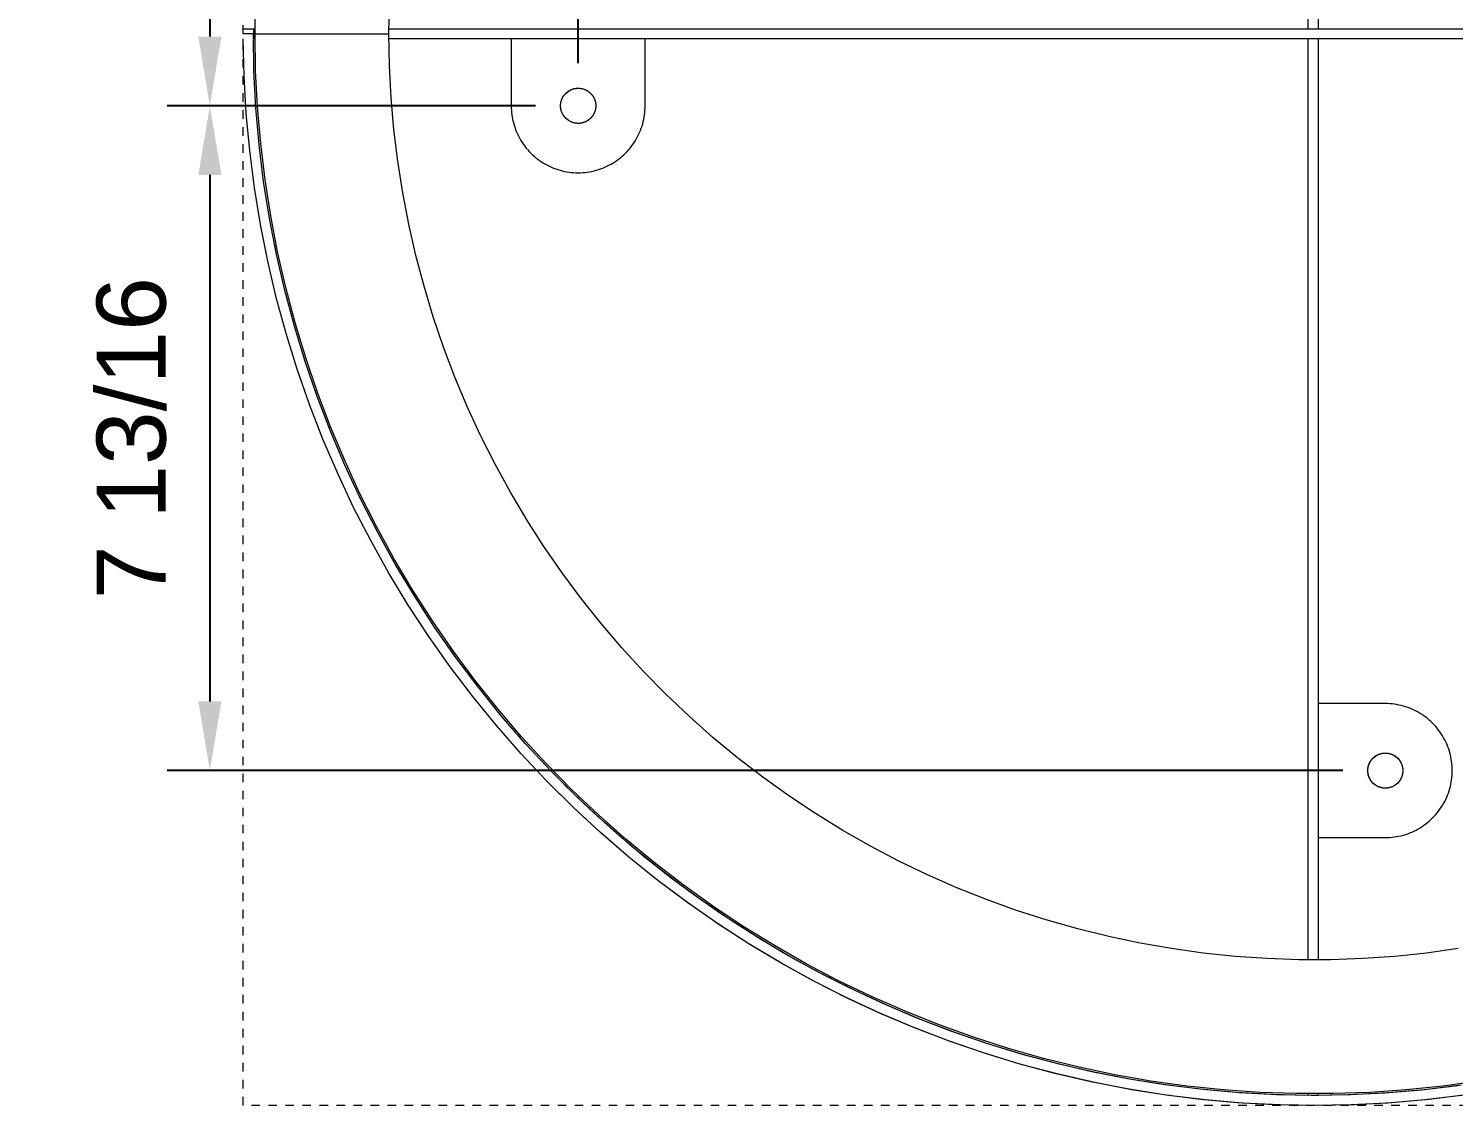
# Model space of a CAD drawing. Header units: inches. Extents: x 4 to 96.5, y 3.2 to 71.9.
# Drawn here: x 33.19 to 49.94, y 3.22 to 15.88 of the extents above; entities that cross this region are included whole.
import ezdxf

# ---------------------------------------------------------------- set-up
doc = ezdxf.new("R2010")
doc.units = ezdxf.units.IN
doc.linetypes.add('HIDDEN', pattern=[1.905, 1.27, -0.635])
for name, color, linetype, lineweight in [('ZANO_R', 7, 'Continuous', 0), ('ZANO_R_przerywana', 250, 'HIDDEN', 0), ('ZANO_W', 1, 'Continuous', 0)]:
    doc.layers.add(name, color=color, linetype=linetype, lineweight=lineweight)
doc.styles.add('Arial', font='arial.ttf')
doc.styles.get("Standard").update_dxf_attribs({"font": 'arial.ttf'})
doc.dimstyles.new('amerykanie', dxfattribs={"dimtxt": 50, "dimasz": 50, "dimexe": 0.5, "dimexo": 0.5, "dimgap": 1, "dimtad": 1, "dimdec": 0, "dimzin": 0, "dimlunit": 5, "dimtxsty": 'Standard', "dimcen": 0.09, "dimclrd": 1, "dimclre": 1, "dimclrt": 1, "dimazin": 0, "dimtfac": 1, "dimtdec": 0, "dimtmove": 0, "dimatfit": 3, "dimfxl": 1, "dimtzin": 0, "dimarcsym": 1})

# ---------------------------------------------------------------- blocks, each defined once
blk = doc.blocks.new('*D354')
at = {"layer": 'ZANO_W', "color": 1, "lineweight": -2}
for p, q in [((39.649, 15.469), (39.649, 29.245)), ((47.444, 24.977), (47.444, 29.245)), ((40.462, 28.745), (46.632, 28.745))]:
    blk.add_line(p, q, dxfattribs=at)
at = {"layer": 'ZANO_W', "color": 1}
for points in [[(40.462, 28.881), (40.462, 28.61), (39.649, 28.745)], [(46.632, 28.61), (46.632, 28.881), (47.444, 28.745)]]:
    blk.add_solid(points, dxfattribs=at)
at = {"layer": 'ZANO_W', "color": 1, "insert": (43.547, 29.666), "char_height": 0.8125, "attachment_point": 5, "style": 'Arial'}
blk.add_mtext('7 13/16', dxfattribs=at)
blk = doc.blocks.new('*D356')
at = {"layer": 'ZANO_W', "color": 1, "lineweight": -2}
for p, q in [((46.944, 24.477), (34.819, 24.477)), ((35.319, 23.664), (35.319, 15.782)), ((39.149, 14.969), (34.819, 14.969))]:
    blk.add_line(p, q, dxfattribs=at)
at = {"layer": 'ZANO_W', "color": 1}
for points in [[(35.455, 23.664), (35.184, 23.664), (35.319, 24.477)], [(35.184, 15.782), (35.455, 15.782), (35.319, 14.969)]]:
    blk.add_solid(points, dxfattribs=at)
at = {"layer": 'ZANO_W', "color": 1, "insert": (34.399, 19.723), "char_height": 0.8125, "attachment_point": 5, "rotation": 90, "style": 'Arial'}
blk.add_mtext('9 1/2', dxfattribs=at)
blk = doc.blocks.new('*D357')
at = {"layer": 'ZANO_W', "color": 1, "lineweight": -2}
for p, q in [((39.149, 14.969), (34.819, 14.969)), ((35.319, 14.157), (35.319, 7.967)), ((48.637, 7.154), (34.819, 7.154))]:
    blk.add_line(p, q, dxfattribs=at)
at = {"layer": 'ZANO_W', "color": 1}
for points in [[(35.455, 14.157), (35.184, 14.157), (35.319, 14.969)], [(35.184, 7.967), (35.455, 7.967), (35.319, 7.154)]]:
    blk.add_solid(points, dxfattribs=at)
at = {"layer": 'ZANO_W', "color": 1, "insert": (34.399, 11.062), "char_height": 0.8125, "attachment_point": 5, "rotation": 90, "style": 'Arial'}
blk.add_mtext('7 13/16', dxfattribs=at)

msp = doc.modelspace()

# ---------------------------------------------------------------- linework, layer by layer
at = {"layer": 'ZANO_R'}
for p, q in [((48.23159, 15.87467), (48.23159, 26.70063)), ((48.34969, 26.70084), (48.34969, 15.87467)), ((35.85002, 15.8155), (35.85745, 16.24557)), ((37.42477, 15.8155), (37.43125, 16.19122)), ((35.83034, 15.8155), (35.71223, 15.8155)), ((35.71237, 15.87467), (35.83048, 15.87467)), ((35.71237, 15.8155), (35.71237, 15.87467)), ((35.72207, 15.31763), (35.71237, 15.75656)), ((35.83793, 15.38032), (35.83034, 15.8155)), ((35.83048, 15.87467), (35.83048, 15.75656)), ((35.83048, 15.87467), (35.85016, 15.87467)), ((35.85016, 15.75656), (35.83048, 15.75656)), ((35.85002, 15.8155), (37.42477, 15.8155)), ((35.85745, 15.38542), (35.85002, 15.8155)), ((37.43125, 15.43977), (37.42477, 15.8155)), ((37.42493, 15.87467), (48.23159, 15.87467)), ((48.23159, 15.75656), (37.42493, 15.75656)), ((38.86172, 15.75656), (38.86172, 14.96919)), ((40.43646, 14.96919), (40.43646, 15.75656)), ((48.23159, 15.87467), (48.34969, 15.87467)), ((48.34969, 15.75656), (48.23159, 15.75656)), ((48.23159, 4.93036), (48.23159, 15.75656)), ((48.34969, 15.87467), (59.19544, 15.87467)), ((48.34969, 15.75656), (48.34969, 4.93015)), ((59.19545, 15.75656), (48.34969, 15.75656)), ((37.4507, 15.0645), (37.43125, 15.43977)), ((35.74706, 14.87931), (35.72207, 15.31763)), ((35.86069, 14.94567), (35.83793, 15.38032)), ((35.87971, 14.95586), (35.85745, 15.38542)), ((39.46951, 15.0715), (39.47314, 15.07764)), ((39.47314, 15.07764), (39.47699, 15.08365)), ((39.47699, 15.08365), (39.48105, 15.08952)), ((39.48105, 15.08952), (39.4853, 15.09525)), ((39.4853, 15.09525), (39.48975, 15.10083)), ((39.48975, 15.10083), (39.49439, 15.10625)), ((39.49439, 15.10625), (39.49921, 15.11151)), ((39.49921, 15.11151), (39.50421, 15.11659)), ((39.50421, 15.11659), (39.50938, 15.12151)), ((39.50938, 15.12151), (39.51472, 15.12624)), ((39.51472, 15.12624), (39.52023, 15.13078)), ((39.52023, 15.13078), (39.52588, 15.13513)), ((39.52588, 15.13513), (39.53168, 15.13929)), ((39.53168, 15.13929), (39.53762, 15.14324)), ((39.53762, 15.14324), (39.5437, 15.14698)), ((39.5437, 15.14698), (39.5499, 15.15051)), ((39.5499, 15.15051), (39.55621, 15.15383)), ((39.55621, 15.15383), (39.56264, 15.15693)), ((39.56264, 15.15693), (39.56917, 15.1598)), ((39.56917, 15.1598), (39.5758, 15.16244)), ((39.5758, 15.16244), (39.58251, 15.16486)), ((39.58251, 15.16486), (39.58931, 15.16704)), ((39.58931, 15.16704), (39.59617, 15.16899)), ((39.59617, 15.16899), (39.6031, 15.17069)), ((39.6031, 15.17069), (39.61008, 15.17216)), ((39.61008, 15.17216), (39.61711, 15.17339)), ((39.61711, 15.17339), (39.62418, 15.17437)), ((39.62418, 15.17437), (39.63128, 15.17511)), ((39.63128, 15.17511), (39.63839, 15.1756)), ((39.63839, 15.1756), (39.64552, 15.17584)), ((39.64552, 15.17584), (39.65266, 15.17584)), ((39.65266, 15.17584), (39.65979, 15.1756)), ((39.65979, 15.1756), (39.66691, 15.17511)), ((39.66691, 15.17511), (39.674, 15.17437)), ((39.674, 15.17437), (39.68107, 15.17339)), ((39.68107, 15.17339), (39.6881, 15.17216)), ((39.6881, 15.17216), (39.69508, 15.17069)), ((39.69508, 15.17069), (39.70201, 15.16899)), ((39.70201, 15.16899), (39.70888, 15.16704)), ((39.70888, 15.16704), (39.71567, 15.16486)), ((39.71567, 15.16486), (39.72238, 15.16244)), ((39.72238, 15.16244), (39.72901, 15.1598)), ((39.72901, 15.1598), (39.73554, 15.15693)), ((39.73554, 15.15693), (39.74197, 15.15383)), ((39.74197, 15.15383), (39.74829, 15.15051)), ((39.74829, 15.15051), (39.75449, 15.14698)), ((39.75449, 15.14698), (39.76056, 15.14324)), ((39.76056, 15.14324), (39.7665, 15.13929)), ((39.7665, 15.13929), (39.7723, 15.13513)), ((39.7723, 15.13513), (39.77796, 15.13078)), ((39.77796, 15.13078), (39.78346, 15.12624)), ((39.78346, 15.12624), (39.7888, 15.12151)), ((39.7888, 15.12151), (39.79397, 15.11659)), ((39.79397, 15.11659), (39.79897, 15.11151)), ((39.79897, 15.11151), (39.8038, 15.10625)), ((39.8038, 15.10625), (39.80844, 15.10083)), ((39.80844, 15.10083), (39.81288, 15.09525)), ((39.81288, 15.09525), (39.81714, 15.08952)), ((39.81714, 15.08952), (39.82119, 15.08365)), ((39.82119, 15.08365), (39.82504, 15.07764)), ((39.82504, 15.07764), (39.82868, 15.0715)), ((35.89859, 14.51208), (35.86069, 14.94567)), ((35.91679, 14.52732), (35.87971, 14.95586)), ((37.48309, 14.69012), (37.4507, 15.0645)), ((38.86172, 14.96919), (38.86218, 14.94231)), ((38.86218, 14.94231), (38.86356, 14.91546)), ((38.86356, 14.91546), (38.86585, 14.88867)), ((39.44241, 14.96919), (39.44253, 14.97632)), ((39.44253, 14.96206), (39.44241, 14.96919)), ((39.44253, 14.97632), (39.4429, 14.98345)), ((39.4429, 14.95493), (39.44253, 14.96206)), ((39.4429, 14.98345), (39.44351, 14.99056)), ((39.44351, 14.94782), (39.4429, 14.95493)), ((39.44351, 14.99056), (39.44437, 14.99764)), ((39.44437, 14.94074), (39.44351, 14.94782)), ((39.44437, 14.99764), (39.44548, 15.00469)), ((39.44548, 14.93369), (39.44437, 14.94074)), ((39.44548, 15.00469), (39.44682, 15.0117)), ((39.44682, 14.92668), (39.44548, 14.93369)), ((39.44682, 15.0117), (39.44841, 15.01865)), ((39.44841, 14.91973), (39.44682, 14.92668)), ((39.44841, 15.01865), (39.45024, 15.02555)), ((39.45024, 14.91283), (39.44841, 14.91973)), ((39.45024, 15.02555), (39.4523, 15.03238)), ((39.4523, 14.906), (39.45024, 14.91283)), ((39.4523, 15.03238), (39.4546, 15.03913)), ((39.4546, 15.03913), (39.45713, 15.04581)), ((39.45713, 15.04581), (39.45989, 15.05239)), ((39.45989, 15.05239), (39.46287, 15.05887)), ((39.46287, 15.05887), (39.46608, 15.06524)), ((39.46608, 15.06524), (39.46951, 15.0715)), ((39.82868, 15.0715), (39.8321, 15.06524)), ((39.8321, 15.06524), (39.83531, 15.05887)), ((39.83531, 15.05887), (39.83829, 15.05239)), ((39.83829, 15.05239), (39.84105, 15.04581)), ((39.84105, 15.04581), (39.84358, 15.03913)), ((39.84358, 15.03913), (39.84588, 15.03238)), ((39.84588, 15.03238), (39.84794, 15.02555)), ((39.84794, 14.91283), (39.84588, 14.906)), ((39.84794, 15.02555), (39.84977, 15.01865)), ((39.84977, 14.91973), (39.84794, 14.91283)), ((39.84977, 15.01865), (39.85136, 15.0117)), ((39.85136, 14.92668), (39.84977, 14.91973)), ((39.85136, 15.0117), (39.85271, 15.00469)), ((39.85271, 14.93369), (39.85136, 14.92668)), ((39.85271, 15.00469), (39.85381, 14.99764)), ((39.85381, 14.94074), (39.85271, 14.93369)), ((39.85381, 14.99764), (39.85467, 14.99056)), ((39.85467, 14.94782), (39.85381, 14.94074)), ((39.85467, 14.99056), (39.85528, 14.98345)), ((39.85528, 14.95493), (39.85467, 14.94782)), ((39.85528, 14.98345), (39.85565, 14.97632)), ((39.85565, 14.96206), (39.85528, 14.95493)), ((39.85565, 14.97632), (39.85578, 14.96919)), ((39.85578, 14.96919), (39.85565, 14.96206)), ((40.43234, 14.88867), (40.43463, 14.91546)), ((40.43463, 14.91546), (40.436, 14.94231)), ((40.436, 14.94231), (40.43646, 14.96919)), ((35.78731, 14.44212), (35.74706, 14.87931)), ((38.86585, 14.88867), (38.86905, 14.86198)), ((38.86905, 14.86198), (38.87317, 14.83541)), ((38.87317, 14.83541), (38.87819, 14.80899)), ((38.87819, 14.80899), (38.88411, 14.78277)), ((38.88411, 14.78277), (38.89092, 14.75676)), ((38.89092, 14.75676), (38.89861, 14.731)), ((39.4546, 14.89924), (39.4523, 14.906)), ((39.45713, 14.89257), (39.4546, 14.89924)), ((39.45989, 14.88599), (39.45713, 14.89257)), ((39.46287, 14.87951), (39.45989, 14.88599)), ((39.46608, 14.87314), (39.46287, 14.87951)), ((39.46951, 14.86688), (39.46608, 14.87314)), ((39.47314, 14.86074), (39.46951, 14.86688)), ((39.47699, 14.85473), (39.47314, 14.86074)), ((39.48105, 14.84886), (39.47699, 14.85473)), ((39.4853, 14.84313), (39.48105, 14.84886)), ((39.48975, 14.83755), (39.4853, 14.84313)), ((39.49439, 14.83213), (39.48975, 14.83755)), ((39.49921, 14.82687), (39.49439, 14.83213)), ((39.50421, 14.82179), (39.49921, 14.82687)), ((39.50938, 14.81687), (39.50421, 14.82179)), ((39.51472, 14.81214), (39.50938, 14.81687)), ((39.52023, 14.8076), (39.51472, 14.81214)), ((39.52588, 14.80324), (39.52023, 14.8076)), ((39.53168, 14.79909), (39.52588, 14.80324)), ((39.53762, 14.79514), (39.53168, 14.79909)), ((39.5437, 14.7914), (39.53762, 14.79514)), ((39.5499, 14.78786), (39.5437, 14.7914)), ((39.55621, 14.78455), (39.5499, 14.78786)), ((39.56264, 14.78145), (39.55621, 14.78455)), ((39.56917, 14.77858), (39.56264, 14.78145)), ((39.5758, 14.77594), (39.56917, 14.77858)), ((39.58251, 14.77352), (39.5758, 14.77594)), ((39.58931, 14.77134), (39.58251, 14.77352)), ((39.59617, 14.76939), (39.58931, 14.77134)), ((39.6031, 14.76769), (39.59617, 14.76939)), ((39.61008, 14.76622), (39.6031, 14.76769)), ((39.61711, 14.76499), (39.61008, 14.76622)), ((39.62418, 14.76401), (39.61711, 14.76499)), ((39.63128, 14.76327), (39.62418, 14.76401)), ((39.63839, 14.76278), (39.63128, 14.76327)), ((39.64552, 14.76254), (39.63839, 14.76278)), ((39.65266, 14.76254), (39.64552, 14.76254)), ((39.65979, 14.76278), (39.65266, 14.76254)), ((39.66691, 14.76327), (39.65979, 14.76278)), ((39.674, 14.76401), (39.66691, 14.76327)), ((39.68107, 14.76499), (39.674, 14.76401)), ((39.6881, 14.76622), (39.68107, 14.76499)), ((39.69508, 14.76769), (39.6881, 14.76622)), ((39.70201, 14.76939), (39.69508, 14.76769)), ((39.70888, 14.77134), (39.70201, 14.76939)), ((39.71567, 14.77352), (39.70888, 14.77134)), ((39.72238, 14.77594), (39.71567, 14.77352)), ((39.72901, 14.77858), (39.72238, 14.77594)), ((39.73554, 14.78145), (39.72901, 14.77858)), ((39.74197, 14.78455), (39.73554, 14.78145)), ((39.74829, 14.78786), (39.74197, 14.78455)), ((39.75449, 14.7914), (39.74829, 14.78786)), ((39.76056, 14.79514), (39.75449, 14.7914)), ((39.7665, 14.79909), (39.76056, 14.79514)), ((39.7723, 14.80324), (39.7665, 14.79909)), ((39.77796, 14.8076), (39.7723, 14.80324)), ((39.78346, 14.81214), (39.77796, 14.8076)), ((39.7888, 14.81687), (39.78346, 14.81214)), ((39.79397, 14.82179), (39.7888, 14.81687)), ((39.79897, 14.82687), (39.79397, 14.82179)), ((39.8038, 14.83213), (39.79897, 14.82687)), ((39.80844, 14.83755), (39.8038, 14.83213)), ((39.81288, 14.84313), (39.80844, 14.83755)), ((39.81714, 14.84886), (39.81288, 14.84313)), ((39.82119, 14.85473), (39.81714, 14.84886)), ((39.82504, 14.86074), (39.82119, 14.85473)), ((39.82868, 14.86688), (39.82504, 14.86074)), ((39.8321, 14.87314), (39.82868, 14.86688)), ((39.83531, 14.87951), (39.8321, 14.87314)), ((39.83829, 14.88599), (39.83531, 14.87951)), ((39.84105, 14.89257), (39.83829, 14.88599)), ((39.84358, 14.89924), (39.84105, 14.89257)), ((39.84588, 14.906), (39.84358, 14.89924)), ((40.39957, 14.731), (40.40727, 14.75676)), ((40.40727, 14.75676), (40.41408, 14.78277)), ((40.41408, 14.78277), (40.42, 14.80899)), ((40.42, 14.80899), (40.42502, 14.83541)), ((40.42502, 14.83541), (40.42913, 14.86198)), ((40.42913, 14.86198), (40.43234, 14.88867)), ((37.52839, 14.31708), (37.48309, 14.69012)), ((38.89861, 14.731), (38.90718, 14.70551)), ((38.90718, 14.70551), (38.91662, 14.68034)), ((38.91662, 14.68034), (38.92691, 14.6555)), ((38.92691, 14.6555), (38.93804, 14.63103)), ((38.93804, 14.63103), (38.95, 14.60695)), ((38.95, 14.60695), (38.96277, 14.58329)), ((38.96277, 14.58329), (38.97635, 14.56008)), ((40.32184, 14.56008), (40.33541, 14.58329)), ((40.33541, 14.58329), (40.34819, 14.60695)), ((40.34819, 14.60695), (40.36015, 14.63103)), ((40.36015, 14.63103), (40.37128, 14.6555)), ((40.37128, 14.6555), (40.38157, 14.68034)), ((40.38157, 14.68034), (40.391, 14.70551)), ((40.391, 14.70551), (40.39957, 14.731)), ((35.84277, 14.0066), (35.78731, 14.44212)), ((35.95159, 14.08008), (35.89859, 14.51208)), ((35.96864, 14.10031), (35.91679, 14.52732)), ((38.97635, 14.56008), (38.99071, 14.53735)), ((38.99071, 14.53735), (39.00583, 14.51513)), ((39.00583, 14.51513), (39.02171, 14.49343)), ((39.02171, 14.49343), (39.03832, 14.47229)), ((39.03832, 14.47229), (39.05564, 14.45173)), ((39.05564, 14.45173), (39.07365, 14.43177)), ((39.07365, 14.43177), (39.09234, 14.41243)), ((39.09234, 14.41243), (39.11167, 14.39375)), ((40.18652, 14.39375), (40.20585, 14.41243)), ((40.20585, 14.41243), (40.22453, 14.43177)), ((40.22453, 14.43177), (40.24254, 14.45173)), ((40.24254, 14.45173), (40.25987, 14.47229)), ((40.25987, 14.47229), (40.27647, 14.49343)), ((40.27647, 14.49343), (40.29235, 14.51513)), ((40.29235, 14.51513), (40.30748, 14.53735)), ((40.30748, 14.53735), (40.32184, 14.56008)), ((37.58653, 13.94583), (37.52839, 14.31708)), ((39.11167, 14.39375), (39.13163, 14.37574)), ((39.13163, 14.37574), (39.15219, 14.35842)), ((39.15219, 14.35842), (39.17333, 14.34181)), ((39.17333, 14.34181), (39.19503, 14.32593)), ((39.19503, 14.32593), (39.21726, 14.3108)), ((39.21726, 14.3108), (39.23999, 14.29644)), ((39.23999, 14.29644), (39.26319, 14.28287)), ((39.26319, 14.28287), (39.28685, 14.27009)), ((39.28685, 14.27009), (39.31093, 14.25813)), ((39.31093, 14.25813), (39.3354, 14.247)), ((39.3354, 14.247), (39.36024, 14.23671)), ((39.93794, 14.23671), (39.96278, 14.247)), ((39.96278, 14.247), (39.98726, 14.25813)), ((39.98726, 14.25813), (40.01133, 14.27009)), ((40.01133, 14.27009), (40.03499, 14.28287)), ((40.03499, 14.28287), (40.0582, 14.29644)), ((40.0582, 14.29644), (40.08093, 14.3108)), ((40.08093, 14.3108), (40.10315, 14.32593)), ((40.10315, 14.32593), (40.12485, 14.34181)), ((40.12485, 14.34181), (40.14599, 14.35842)), ((40.14599, 14.35842), (40.16656, 14.37574)), ((40.16656, 14.37574), (40.18652, 14.39375)), ((36.01962, 13.65018), (35.95159, 14.08008)), ((36.03519, 13.67535), (35.96864, 14.10031)), ((39.36024, 14.23671), (39.38542, 14.22728)), ((39.38542, 14.22728), (39.4109, 14.21871)), ((39.4109, 14.21871), (39.43666, 14.21102)), ((39.43666, 14.21102), (39.46267, 14.2042)), ((39.46267, 14.2042), (39.4889, 14.19829)), ((39.4889, 14.19829), (39.51531, 14.19327)), ((39.51531, 14.19327), (39.54188, 14.18915)), ((39.54188, 14.18915), (39.56857, 14.18595)), ((39.56857, 14.18595), (39.59536, 14.18365)), ((39.59536, 14.18365), (39.62221, 14.18228)), ((39.62221, 14.18228), (39.64909, 14.18182)), ((39.64909, 14.18182), (39.67597, 14.18228)), ((39.67597, 14.18228), (39.70282, 14.18365)), ((39.70282, 14.18365), (39.72961, 14.18595)), ((39.72961, 14.18595), (39.75631, 14.18915)), ((39.75631, 14.18915), (39.78287, 14.19327)), ((39.78287, 14.19327), (39.80929, 14.19829)), ((39.80929, 14.19829), (39.83551, 14.2042)), ((39.83551, 14.2042), (39.86152, 14.21102)), ((39.86152, 14.21102), (39.88728, 14.21871)), ((39.88728, 14.21871), (39.91277, 14.22728)), ((39.91277, 14.22728), (39.93794, 14.23671)), ((35.91337, 13.57328), (35.84277, 14.0066)), ((37.65746, 13.5768), (37.58653, 13.94583)), ((35.99903, 13.14268), (35.91337, 13.57328)), ((36.1026, 13.22292), (36.01962, 13.65018)), ((36.11638, 13.25294), (36.03519, 13.67535)), ((37.74108, 13.21045), (37.65746, 13.5768)), ((36.21209, 12.83358), (36.11638, 13.25294)), ((36.09964, 12.71533), (35.99903, 13.14268)), ((36.20043, 12.79881), (36.1026, 13.22292)), ((37.83729, 12.84719), (37.74108, 13.21045)), ((36.31298, 12.37838), (36.20043, 12.79881)), ((36.32222, 12.41778), (36.21209, 12.83358)), ((37.94598, 12.48748), (37.83729, 12.84719)), ((36.21508, 12.29175), (36.09964, 12.71533)), ((36.44664, 12.00603), (36.32222, 12.41778)), ((38.06703, 12.13173), (37.94598, 12.48748)), ((36.34521, 11.87244), (36.21508, 12.29175)), ((36.44013, 11.96212), (36.31298, 12.37838)), ((38.20028, 11.78037), (38.06703, 12.13173)), ((36.58172, 11.55055), (36.44013, 11.96212)), ((36.5852, 11.59881), (36.44664, 12.00603)), ((36.48987, 11.45792), (36.34521, 11.87244)), ((38.34558, 11.43382), (38.20028, 11.78037)), ((36.73773, 11.19663), (36.5852, 11.59881)), ((36.64888, 11.04869), (36.48987, 11.45792)), ((36.73758, 11.14417), (36.58172, 11.55055)), ((38.50276, 11.09249), (38.34558, 11.43382)), ((36.90751, 10.74347), (36.73758, 11.14417)), ((36.90405, 10.79994), (36.73773, 11.19663)), ((38.67162, 10.75679), (38.50276, 11.09249)), ((36.82206, 10.64526), (36.64888, 11.04869)), ((37.08397, 10.40923), (36.90405, 10.79994)), ((37.0913, 10.34893), (36.90751, 10.74347)), ((38.85197, 10.42712), (38.67162, 10.75679)), ((37.00919, 10.2481), (36.82206, 10.64526)), ((37.27726, 10.02497), (37.08397, 10.40923)), ((39.0436, 10.10387), (38.85197, 10.42712)), ((37.21004, 9.8577), (37.00919, 10.2481)), ((37.28875, 9.96105), (37.0913, 10.34893)), ((39.24626, 9.78742), (39.0436, 10.10387)), ((37.4837, 9.64761), (37.27726, 10.02497)), ((37.4996, 9.58029), (37.28875, 9.96105)), ((37.42438, 9.47454), (37.21004, 9.8577)), ((39.45973, 9.47817), (39.24626, 9.78742)), ((37.70304, 9.27759), (37.4837, 9.64761)), ((37.7236, 9.20711), (37.4996, 9.58029)), ((37.65194, 9.09908), (37.42438, 9.47454)), ((39.68374, 9.17646), (39.45973, 9.47817)), ((37.93503, 8.91537), (37.70304, 9.27759)), ((37.89244, 8.73178), (37.65194, 9.09908)), ((37.96047, 8.84197), (37.7236, 9.20711)), ((39.91804, 8.88266), (39.68374, 9.17646)), ((38.17937, 8.56137), (37.93503, 8.91537)), ((40.16233, 8.59713), (39.91804, 8.88266)), ((38.1456, 8.37308), (37.89244, 8.73178)), ((38.20994, 8.48531), (37.96047, 8.84197)), ((38.43579, 8.21602), (38.17937, 8.56137)), ((40.41634, 8.3202), (40.16233, 8.59713)), ((38.47169, 8.13757), (38.20994, 8.48531)), ((38.41109, 8.02342), (38.1456, 8.37308)), ((38.70398, 7.87972), (38.43579, 8.21602)), ((40.67975, 8.0522), (40.41634, 8.3202)), ((38.7454, 7.79917), (38.47169, 8.13757)), ((40.95225, 7.79345), (40.67975, 8.0522)), ((38.68862, 7.68322), (38.41109, 8.02342)), ((38.98362, 7.55288), (38.70398, 7.87972)), ((49.13706, 7.94178), (48.34969, 7.94178)), ((49.16395, 7.94132), (49.13706, 7.94178)), ((49.1908, 7.93994), (49.16395, 7.94132)), ((49.21758, 7.93765), (49.1908, 7.93994)), ((49.24428, 7.93444), (49.21758, 7.93765)), ((49.27085, 7.93033), (49.24428, 7.93444)), ((49.29726, 7.92531), (49.27085, 7.93033)), ((49.32349, 7.91939), (49.29726, 7.92531)), ((49.3495, 7.91258), (49.32349, 7.91939)), ((49.37526, 7.90488), (49.3495, 7.91258)), ((49.40074, 7.89631), (49.37526, 7.90488)), ((49.42592, 7.88688), (49.40074, 7.89631)), ((49.45075, 7.87659), (49.42592, 7.88688)), ((49.47523, 7.86546), (49.45075, 7.87659)), ((39.03075, 7.47052), (38.7454, 7.79917)), ((41.23353, 7.54426), (40.95225, 7.79345)), ((49.49931, 7.8535), (49.47523, 7.86546)), ((49.52296, 7.84072), (49.49931, 7.8535)), ((49.54617, 7.82715), (49.52296, 7.84072)), ((49.5689, 7.81279), (49.54617, 7.82715)), ((49.59113, 7.79766), (49.5689, 7.81279)), ((49.61282, 7.78179), (49.59113, 7.79766)), ((49.63397, 7.76518), (49.61282, 7.78179)), ((49.65453, 7.74786), (49.63397, 7.76518)), ((49.67449, 7.72984), (49.65453, 7.74786)), ((49.69382, 7.71116), (49.67449, 7.72984)), ((49.7125, 7.69183), (49.69382, 7.71116)), ((38.97782, 7.3529), (38.68862, 7.68322)), ((39.27437, 7.23589), (38.98362, 7.55288)), ((41.52324, 7.30493), (41.23353, 7.54426)), ((49.73052, 7.67187), (49.7125, 7.69183)), ((49.74784, 7.6513), (49.73052, 7.67187)), ((49.76445, 7.63016), (49.74784, 7.6513)), ((49.78032, 7.60847), (49.76445, 7.63016)), ((49.79545, 7.58624), (49.78032, 7.60847)), ((49.80981, 7.56351), (49.79545, 7.58624)), ((49.82339, 7.5403), (49.80981, 7.56351)), ((49.83616, 7.51665), (49.82339, 7.5403)), ((39.32739, 7.15201), (39.03075, 7.47052)), ((49.84812, 7.49257), (49.83616, 7.51665)), ((49.85925, 7.46809), (49.84812, 7.49257)), ((49.86954, 7.44325), (49.85925, 7.46809)), ((49.87897, 7.41808), (49.86954, 7.44325)), ((49.88754, 7.39259), (49.87897, 7.41808)), ((49.89524, 7.36683), (49.88754, 7.39259)), ((39.27837, 7.03286), (38.97782, 7.3529)), ((39.57589, 6.92912), (39.27437, 7.23589)), ((41.82103, 7.07574), (41.52324, 7.30493)), ((48.93556, 7.2004), (48.93727, 7.20732)), ((48.93727, 7.20732), (48.93921, 7.21419)), ((48.93921, 7.21419), (48.9414, 7.22098)), ((48.9414, 7.22098), (48.94381, 7.2277)), ((48.94381, 7.2277), (48.94646, 7.23432)), ((48.94646, 7.23432), (48.94933, 7.24085)), ((48.94933, 7.24085), (48.95242, 7.24728)), ((48.95242, 7.24728), (48.95574, 7.2536)), ((48.95574, 7.2536), (48.95927, 7.2598)), ((48.95927, 7.2598), (48.96302, 7.26587)), ((48.96302, 7.26587), (48.96697, 7.27181)), ((48.96697, 7.27181), (48.97112, 7.27762)), ((48.97112, 7.27762), (48.97547, 7.28327)), ((48.97547, 7.28327), (48.98002, 7.28877)), ((48.98002, 7.28877), (48.98475, 7.29411)), ((48.98475, 7.29411), (48.98966, 7.29929)), ((48.98966, 7.29929), (48.99475, 7.30429)), ((48.99475, 7.30429), (49.00001, 7.30911)), ((49.00001, 7.30911), (49.00543, 7.31375)), ((49.00543, 7.31375), (49.01101, 7.3182)), ((49.01101, 7.3182), (49.01674, 7.32245)), ((49.01674, 7.32245), (49.02261, 7.3265)), ((49.02261, 7.3265), (49.02862, 7.33035)), ((49.02862, 7.33035), (49.03475, 7.33399)), ((49.03475, 7.33399), (49.04101, 7.33741)), ((49.04101, 7.33741), (49.04739, 7.34062)), ((49.04739, 7.34062), (49.05387, 7.3436)), ((49.05387, 7.3436), (49.06045, 7.34636)), ((49.06045, 7.34636), (49.06712, 7.34889)), ((49.06712, 7.34889), (49.07387, 7.35119)), ((49.07387, 7.35119), (49.0807, 7.35326)), ((49.0807, 7.35326), (49.0876, 7.35508)), ((49.0876, 7.35508), (49.09456, 7.35667)), ((49.09456, 7.35667), (49.10156, 7.35802)), ((49.10156, 7.35802), (49.10861, 7.35912)), ((49.10861, 7.35912), (49.1157, 7.35998)), ((49.1157, 7.35998), (49.12281, 7.3606)), ((49.12281, 7.3606), (49.12993, 7.36097)), ((49.12993, 7.36097), (49.13706, 7.36109)), ((49.13706, 7.36109), (49.1442, 7.36097)), ((49.1442, 7.36097), (49.15132, 7.3606)), ((49.15132, 7.3606), (49.15843, 7.35998)), ((49.15843, 7.35998), (49.16552, 7.35912)), ((49.16552, 7.35912), (49.17256, 7.35802)), ((49.17256, 7.35802), (49.17957, 7.35667)), ((49.17957, 7.35667), (49.18653, 7.35508)), ((49.18653, 7.35508), (49.19343, 7.35326)), ((49.19343, 7.35326), (49.20026, 7.35119)), ((49.20026, 7.35119), (49.20701, 7.34889)), ((49.20701, 7.34889), (49.21368, 7.34636)), ((49.21368, 7.34636), (49.22026, 7.3436)), ((49.22026, 7.3436), (49.22674, 7.34062)), ((49.22674, 7.34062), (49.23312, 7.33741)), ((49.23312, 7.33741), (49.23938, 7.33399)), ((49.23938, 7.33399), (49.24551, 7.33035)), ((49.24551, 7.33035), (49.25152, 7.3265)), ((49.25152, 7.3265), (49.25739, 7.32245)), ((49.25739, 7.32245), (49.26312, 7.3182)), ((49.26312, 7.3182), (49.2687, 7.31375)), ((49.2687, 7.31375), (49.27412, 7.30911)), ((49.27412, 7.30911), (49.27938, 7.30429)), ((49.27938, 7.30429), (49.28447, 7.29929)), ((49.28447, 7.29929), (49.28938, 7.29411)), ((49.28938, 7.29411), (49.29411, 7.28877)), ((49.29411, 7.28877), (49.29866, 7.28327)), ((49.29866, 7.28327), (49.30301, 7.27762)), ((49.30301, 7.27762), (49.30716, 7.27181)), ((49.30716, 7.27181), (49.31111, 7.26587)), ((49.31111, 7.26587), (49.31486, 7.2598)), ((49.31486, 7.2598), (49.31839, 7.2536)), ((49.31839, 7.2536), (49.32171, 7.24728)), ((49.32171, 7.24728), (49.3248, 7.24085)), ((49.3248, 7.24085), (49.32767, 7.23432)), ((49.32767, 7.23432), (49.33032, 7.2277)), ((49.33032, 7.2277), (49.33273, 7.22098)), ((49.33273, 7.22098), (49.33491, 7.21419)), ((49.33491, 7.21419), (49.33686, 7.20732)), ((49.33686, 7.20732), (49.33857, 7.2004)), ((49.90205, 7.34083), (49.89524, 7.36683)), ((49.90797, 7.3146), (49.90205, 7.34083)), ((49.91299, 7.28819), (49.90797, 7.3146)), ((49.9171, 7.26162), (49.91299, 7.28819)), ((49.92031, 7.23492), (49.9171, 7.26162)), ((49.9226, 7.20814), (49.92031, 7.23492)), ((49.92398, 7.18129), (49.9226, 7.20814)), ((39.63495, 6.84405), (39.32739, 7.15201)), ((42.12656, 6.85697), (41.82103, 7.07574)), ((48.93041, 7.15797), (48.93066, 7.1651)), ((48.93041, 7.15084), (48.93041, 7.15797)), ((48.93066, 7.14371), (48.93041, 7.15084)), ((48.93066, 7.1651), (48.93115, 7.17222)), ((48.93115, 7.13659), (48.93066, 7.14371)), ((48.93115, 7.17222), (48.93189, 7.17932)), ((48.93189, 7.12949), (48.93115, 7.13659)), ((48.93189, 7.17932), (48.93287, 7.18638)), ((48.93287, 7.12242), (48.93189, 7.12949)), ((48.93287, 7.18638), (48.93409, 7.19341)), ((48.93409, 7.11539), (48.93287, 7.12242)), ((48.93409, 7.19341), (48.93556, 7.2004)), ((48.93556, 7.10841), (48.93409, 7.11539)), ((48.93727, 7.10148), (48.93556, 7.10841)), ((48.93921, 7.09462), (48.93727, 7.10148)), ((48.9414, 7.08783), (48.93921, 7.09462)), ((48.94381, 7.08111), (48.9414, 7.08783)), ((48.94646, 7.07449), (48.94381, 7.08111)), ((48.94933, 7.06795), (48.94646, 7.07449)), ((48.95242, 7.06153), (48.94933, 7.06795)), ((48.95574, 7.05521), (48.95242, 7.06153)), ((48.95927, 7.04901), (48.95574, 7.05521)), ((48.96302, 7.04293), (48.95927, 7.04901)), ((48.96697, 7.03699), (48.96302, 7.04293)), ((48.97112, 7.03119), (48.96697, 7.03699)), ((49.30716, 7.03699), (49.30301, 7.03119)), ((49.31111, 7.04293), (49.30716, 7.03699)), ((49.31486, 7.04901), (49.31111, 7.04293)), ((49.31839, 7.05521), (49.31486, 7.04901)), ((49.32171, 7.06153), (49.31839, 7.05521)), ((49.3248, 7.06795), (49.32171, 7.06153)), ((49.32767, 7.07449), (49.3248, 7.06795)), ((49.33032, 7.08111), (49.32767, 7.07449)), ((49.33273, 7.08783), (49.33032, 7.08111)), ((49.33491, 7.09462), (49.33273, 7.08783)), ((49.33686, 7.10148), (49.33491, 7.09462)), ((49.33857, 7.10841), (49.33686, 7.10148)), ((49.33857, 7.2004), (49.34004, 7.19341)), ((49.34004, 7.11539), (49.33857, 7.10841)), ((49.34004, 7.19341), (49.34126, 7.18638)), ((49.34126, 7.12242), (49.34004, 7.11539)), ((49.34126, 7.18638), (49.34224, 7.17932)), ((49.34224, 7.12949), (49.34126, 7.12242)), ((49.34224, 7.17932), (49.34298, 7.17222)), ((49.34298, 7.13659), (49.34224, 7.12949)), ((49.34298, 7.17222), (49.34347, 7.1651)), ((49.34347, 7.14371), (49.34298, 7.13659)), ((49.34347, 7.1651), (49.34372, 7.15797)), ((49.34372, 7.15084), (49.34347, 7.14371)), ((49.34372, 7.15797), (49.34372, 7.15084)), ((49.91299, 7.02062), (49.9171, 7.04719)), ((49.9171, 7.04719), (49.92031, 7.07388)), ((49.92031, 7.07388), (49.9226, 7.10067)), ((49.9226, 7.10067), (49.92398, 7.12752)), ((49.92444, 7.1544), (49.92398, 7.18129)), ((49.92398, 7.12752), (49.92444, 7.1544)), ((39.58988, 6.72349), (39.27837, 7.03286)), ((39.59675, 6.7169), (39.28753, 7.02345)), ((39.78953, 6.69711), (39.4856, 6.99091)), ((39.88782, 6.63294), (39.57589, 6.92912)), ((48.97547, 7.02554), (48.97112, 7.03119)), ((48.98002, 7.02004), (48.97547, 7.02554)), ((48.98475, 7.0147), (48.98002, 7.02004)), ((48.98966, 7.00952), (48.98475, 7.0147)), ((48.99475, 7.00452), (48.98966, 7.00952)), ((49.00001, 6.9997), (48.99475, 7.00452)), ((49.00543, 6.99506), (49.00001, 6.9997)), ((49.01101, 6.99061), (49.00543, 6.99506)), ((49.01674, 6.98636), (49.01101, 6.99061)), ((49.02261, 6.9823), (49.01674, 6.98636)), ((49.02862, 6.97846), (49.02261, 6.9823)), ((49.03475, 6.97482), (49.02862, 6.97846)), ((49.04101, 6.97139), (49.03475, 6.97482)), ((49.04739, 6.96819), (49.04101, 6.97139)), ((49.05387, 6.9652), (49.04739, 6.96819)), ((49.06045, 6.96244), (49.05387, 6.9652)), ((49.06712, 6.95991), (49.06045, 6.96244)), ((49.07387, 6.95761), (49.06712, 6.95991)), ((49.0807, 6.95555), (49.07387, 6.95761)), ((49.0876, 6.95372), (49.0807, 6.95555)), ((49.09456, 6.95214), (49.0876, 6.95372)), ((49.10156, 6.95079), (49.09456, 6.95214)), ((49.10861, 6.94969), (49.10156, 6.95079)), ((49.1157, 6.94883), (49.10861, 6.94969)), ((49.12281, 6.94821), (49.1157, 6.94883)), ((49.12993, 6.94784), (49.12281, 6.94821)), ((49.13706, 6.94772), (49.12993, 6.94784)), ((49.1442, 6.94784), (49.13706, 6.94772)), ((49.15132, 6.94821), (49.1442, 6.94784)), ((49.15843, 6.94883), (49.15132, 6.94821)), ((49.16552, 6.94969), (49.15843, 6.94883)), ((49.17256, 6.95079), (49.16552, 6.94969)), ((49.17957, 6.95214), (49.17256, 6.95079)), ((49.18653, 6.95372), (49.17957, 6.95214)), ((49.19343, 6.95555), (49.18653, 6.95372)), ((49.20026, 6.95761), (49.19343, 6.95555)), ((49.20701, 6.95991), (49.20026, 6.95761)), ((49.21368, 6.96244), (49.20701, 6.95991)), ((49.22026, 6.9652), (49.21368, 6.96244)), ((49.22674, 6.96819), (49.22026, 6.9652)), ((49.23312, 6.97139), (49.22674, 6.96819)), ((49.23938, 6.97482), (49.23312, 6.97139)), ((49.24551, 6.97846), (49.23938, 6.97482)), ((49.25152, 6.9823), (49.24551, 6.97846)), ((49.25739, 6.98636), (49.25152, 6.9823)), ((49.26312, 6.99061), (49.25739, 6.98636)), ((49.2687, 6.99506), (49.26312, 6.99061)), ((49.27412, 6.9997), (49.2687, 6.99506)), ((49.27938, 7.00452), (49.27412, 6.9997)), ((49.28447, 7.00952), (49.27938, 7.00452)), ((49.28938, 7.0147), (49.28447, 7.00952)), ((49.29411, 7.02004), (49.28938, 7.0147)), ((49.29866, 7.02554), (49.29411, 7.02004)), ((49.30301, 7.03119), (49.29866, 7.02554)), ((49.86954, 6.86555), (49.87897, 6.89073)), ((49.87897, 6.89073), (49.88754, 6.91621)), ((49.88754, 6.91621), (49.89524, 6.94197)), ((49.89524, 6.94197), (49.90205, 6.96798)), ((49.90205, 6.96798), (49.90797, 6.99421)), ((49.90797, 6.99421), (49.91299, 7.02062)), ((39.91198, 6.42515), (39.58988, 6.72349)), ((39.91638, 6.42122), (39.59675, 6.7169)), ((39.95306, 6.54699), (39.63495, 6.84405)), ((42.43946, 6.64888), (42.12656, 6.85697)), ((49.78032, 6.70034), (49.79545, 6.72257)), ((49.79545, 6.72257), (49.80981, 6.7453)), ((49.80981, 6.7453), (49.82339, 6.7685)), ((49.82339, 6.7685), (49.83616, 6.79216)), ((49.83616, 6.79216), (49.84812, 6.81624)), ((49.84812, 6.81624), (49.85925, 6.84071)), ((49.85925, 6.84071), (49.86954, 6.86555)), ((40.10323, 6.41377), (39.78953, 6.69711)), ((40.20978, 6.3477), (39.88782, 6.63294)), ((40.28134, 6.26121), (39.95306, 6.54699)), ((42.75935, 6.4517), (42.43946, 6.64888)), ((49.61282, 6.52702), (49.63397, 6.54363)), ((49.63397, 6.54363), (49.65453, 6.56095)), ((49.65453, 6.56095), (49.67449, 6.57896)), ((49.67449, 6.57896), (49.69382, 6.59765)), ((49.69382, 6.59765), (49.7125, 6.61698)), ((49.7125, 6.61698), (49.73052, 6.63694)), ((49.73052, 6.63694), (49.74784, 6.6575)), ((49.74784, 6.6575), (49.76445, 6.67864)), ((49.76445, 6.67864), (49.78032, 6.70034)), ((40.24428, 6.13822), (39.91198, 6.42515)), ((40.24604, 6.13676), (39.91638, 6.42122)), ((40.42635, 6.14121), (40.10323, 6.41377)), ((43.08586, 6.26569), (42.75935, 6.4517)), ((48.34969, 6.36703), (49.13706, 6.36703)), ((49.13706, 6.36703), (49.16395, 6.36749)), ((49.16395, 6.36749), (49.1908, 6.36887)), ((49.1908, 6.36887), (49.21758, 6.37116)), ((49.21758, 6.37116), (49.24428, 6.37436)), ((49.24428, 6.37436), (49.27085, 6.37848)), ((49.27085, 6.37848), (49.29726, 6.3835)), ((49.29726, 6.3835), (49.32349, 6.38942)), ((49.32349, 6.38942), (49.3495, 6.39623)), ((49.3495, 6.39623), (49.37526, 6.40392)), ((49.37526, 6.40392), (49.40074, 6.41249)), ((49.40074, 6.41249), (49.42592, 6.42193)), ((49.42592, 6.42193), (49.45075, 6.43222)), ((49.45075, 6.43222), (49.47523, 6.44335)), ((49.47523, 6.44335), (49.49931, 6.45531)), ((49.49931, 6.45531), (49.52296, 6.46808)), ((49.52296, 6.46808), (49.54617, 6.48166)), ((49.54617, 6.48166), (49.5689, 6.49602)), ((49.5689, 6.49602), (49.59113, 6.51114)), ((49.59113, 6.51114), (49.61282, 6.52702)), ((40.5414, 6.07375), (40.20978, 6.3477)), ((40.61939, 5.98706), (40.28134, 6.26121)), ((43.4186, 6.09106), (43.08586, 6.26569)), ((40.58638, 5.86305), (40.24428, 6.13822)), ((40.58533, 5.86386), (40.24604, 6.13676)), ((40.75852, 5.87976), (40.42635, 6.14121)), ((40.88228, 5.8114), (40.5414, 6.07375)), ((43.75716, 5.92801), (43.4186, 6.09106)), ((40.93385, 5.60285), (40.58533, 5.86386)), ((40.96679, 5.72485), (40.61939, 5.98706)), ((41.09935, 5.6297), (40.75852, 5.87976)), ((44.10116, 5.77675), (43.75716, 5.92801)), ((40.93785, 5.59996), (40.58638, 5.86305)), ((41.23201, 5.56098), (40.88228, 5.8114)), ((41.32312, 5.47492), (40.96679, 5.72485)), ((44.45016, 5.63745), (44.10116, 5.77675)), ((41.29118, 5.35404), (40.93385, 5.60285)), ((41.29829, 5.34928), (40.93785, 5.59996)), ((41.44845, 5.39133), (41.09935, 5.6297)), ((41.59017, 5.32278), (41.23201, 5.56098)), ((44.80377, 5.51028), (44.45016, 5.63745)), ((41.68795, 5.23757), (41.32312, 5.47492)), ((41.80543, 5.16492), (41.44845, 5.39133)), ((45.16155, 5.3954), (44.80377, 5.51028)), ((45.52309, 5.29293), (45.16155, 5.3954)), ((41.6569, 5.11773), (41.29118, 5.35404)), ((41.66723, 5.11131), (41.29829, 5.34928)), ((41.95634, 5.09709), (41.59017, 5.32278)), ((42.06083, 5.01308), (41.68795, 5.23757)), ((45.88795, 5.203), (45.52309, 5.29293)), ((46.2557, 5.12571), (45.88795, 5.203)), ((42.03056, 4.8942), (41.6569, 5.11773)), ((42.04425, 4.88634), (41.66723, 5.11131)), ((42.16987, 4.95073), (41.80543, 5.16492)), ((42.33009, 4.88416), (41.95634, 5.09709)), ((46.62589, 5.06117), (46.2557, 5.12571)), ((46.99809, 5.00944), (46.62589, 5.06117)), ((49.99448, 5.06117), (49.62228, 5.00944)), ((42.41173, 4.68371), (42.03056, 4.8942)), ((42.42887, 4.67464), (42.04425, 4.88634)), ((42.44132, 4.80173), (42.06083, 5.01308)), ((42.54135, 4.74901), (42.16987, 4.95073)), ((42.71096, 4.68427), (42.33009, 4.88416)), ((47.37186, 4.97059), (46.99809, 5.00944)), ((47.74674, 4.94467), (47.37186, 4.97059)), ((48.1223, 4.9317), (47.74674, 4.94467)), ((48.49807, 4.9317), (48.1223, 4.9317)), ((48.87363, 4.94467), (48.49807, 4.9317)), ((49.24851, 4.97059), (48.87363, 4.94467)), ((49.62228, 5.00944), (49.24851, 4.97059)), ((42.82894, 4.60378), (42.44132, 4.80173)), ((42.91946, 4.55998), (42.54135, 4.74901)), ((42.79994, 4.48652), (42.41173, 4.68371)), ((42.82064, 4.47648), (42.42887, 4.67464)), ((43.0985, 4.49763), (42.71096, 4.68427)), ((43.22323, 4.41947), (42.82894, 4.60378)), ((43.30374, 4.38387), (42.91946, 4.55998)), ((43.19474, 4.30287), (42.79994, 4.48652)), ((43.21908, 4.29208), (42.82064, 4.47648)), ((43.49225, 4.32449), (43.0985, 4.49763)), ((43.62371, 4.24901), (43.22323, 4.41947)), ((43.69378, 4.22087), (43.30374, 4.38387)), ((43.59564, 4.13297), (43.19474, 4.30287)), ((43.6237, 4.12168), (43.21908, 4.29208)), ((43.89175, 4.16504), (43.49225, 4.32449)), ((44.02989, 4.09263), (43.62371, 4.24901)), ((44.0891, 4.07118), (43.69378, 4.22087)), ((44.00218, 3.97702), (43.59564, 4.13297)), ((44.03401, 3.96549), (43.6237, 4.12168)), ((44.29651, 4.01948), (43.89175, 4.16504)), ((44.44127, 3.9505), (44.02989, 4.09263)), ((44.48928, 3.93496), (44.0891, 4.07118)), ((44.41386, 3.83522), (44.00218, 3.97702)), ((44.44951, 3.82368), (44.03401, 3.96549)), ((44.70606, 3.88797), (44.29651, 4.01948)), ((44.85736, 3.82281), (44.44127, 3.9505)), ((44.89383, 3.81237), (44.48928, 3.93496)), ((45.1199, 3.77067), (44.70606, 3.88797)), ((44.8302, 3.70772), (44.41386, 3.83522)), ((44.8697, 3.69644), (44.44951, 3.82368)), ((45.2507, 3.5947), (44.8302, 3.70772)), ((45.27765, 3.7097), (44.85736, 3.82281)), ((45.29407, 3.58392), (44.8697, 3.69644)), ((45.30231, 3.70355), (44.89383, 3.81237)), ((45.53754, 3.66774), (45.1199, 3.77067)), ((45.70163, 3.61131), (45.27765, 3.7097)), ((45.71423, 3.60863), (45.30231, 3.70355)), ((45.67485, 3.49627), (45.2507, 3.5947)), ((45.72211, 3.48625), (45.29407, 3.58392)), ((45.95848, 3.57927), (45.53754, 3.66774)), ((46.12878, 3.52778), (45.70163, 3.61131)), ((46.12914, 3.52771), (45.71423, 3.60863)), ((46.38223, 3.50539), (45.95848, 3.57927)), ((46.55859, 3.45918), (46.12878, 3.52778)), ((46.54654, 3.4609), (46.12914, 3.52771)), ((46.10214, 3.41255), (45.67485, 3.49627)), ((46.15329, 3.40356), (45.72211, 3.48625)), ((46.53208, 3.34366), (46.10214, 3.41255)), ((46.58708, 3.33594), (46.15329, 3.40356)), ((46.80828, 3.44618), (46.38223, 3.50539)), ((46.96598, 3.40825), (46.54654, 3.4609)), ((46.99052, 3.40562), (46.55859, 3.45918)), ((47.23611, 3.40171), (46.80828, 3.44618)), ((47.38695, 3.36985), (46.96598, 3.40825)), ((47.42406, 3.36715), (46.99052, 3.40562)), ((47.66523, 3.37204), (47.23611, 3.40171)), ((47.80898, 3.34572), (47.38695, 3.36985)), ((47.85868, 3.34382), (47.42406, 3.36715)), ((48.09511, 3.35719), (47.66523, 3.37204)), ((48.52526, 3.35719), (48.09511, 3.35719)), ((48.23159, 3.33591), (48.23159, 3.35558)), ((48.34969, 3.3554), (48.34969, 3.33577)), ((48.95514, 3.37204), (48.52526, 3.35719)), ((49.13136, 3.36269), (48.6997, 3.34173)), ((49.16371, 3.36487), (48.72904, 3.34268)), ((49.38426, 3.40171), (48.95514, 3.37204)), ((49.56204, 3.39859), (49.13136, 3.36269)), ((49.59735, 3.40221), (49.16371, 3.36487)), ((49.81209, 3.44618), (49.38426, 3.40171)), ((49.99121, 3.44938), (49.56204, 3.39859)), ((50.02943, 3.45464), (49.59735, 3.40221)), ((50.23814, 3.50539), (49.81209, 3.44618)), ((46.96414, 3.28966), (46.53208, 3.34366)), ((47.02297, 3.28348), (46.58708, 3.33594)), ((47.39781, 3.25062), (46.96414, 3.28966)), ((47.46043, 3.24623), (47.02297, 3.28348)), ((47.83257, 3.2266), (47.39781, 3.25062)), ((47.89891, 3.22426), (47.46043, 3.24623)), ((48.23159, 3.3359), (47.80898, 3.34572)), ((48.26789, 3.21761), (47.83257, 3.2266)), ((48.29385, 3.33566), (47.85868, 3.34382)), ((48.3379, 3.21757), (47.89891, 3.22426)), ((48.23159, 3.21766), (48.23159, 3.21784)), ((48.26787, 3.21766), (48.23159, 3.21766)), ((48.34969, 3.33577), (48.26755, 3.33577)), ((48.6997, 3.34173), (48.26757, 3.33572)), ((48.73033, 3.22455), (48.29369, 3.21755)), ((48.72904, 3.34268), (48.29385, 3.33566)), ((48.77685, 3.22619), (48.3379, 3.21757)), ((49.16645, 3.24668), (48.73033, 3.22455)), ((49.21523, 3.25009), (48.77685, 3.22619)), ((49.60155, 3.2839), (49.16645, 3.24668)), ((49.65252, 3.28926), (49.21523, 3.25009)), ((50.0351, 3.33619), (49.60155, 3.2839)), ((50.08817, 3.34364), (49.65252, 3.28926))]:
    msp.add_line(p, q, dxfattribs=at)
for centre, radius in [((39.64908, 14.96921), 0.20667), ((49.13707, 7.15443), 0.20668)]:
    msp.add_circle(centre, radius, dxfattribs=at)
at = {"layer": 'ZANO_R_przerywana', "ltscale": 0.05}
for points in [[(35.71223, 3.21766), (35.71223, 28.41357)], [(60.90814, 3.21766), (35.71223, 3.21766)]]:
    msp.add_lwpolyline(points, dxfattribs=at)

# ---------------------------------------------------------------- dimensions: what is measured, and where the dimension line sits
at = {"layer": 'ZANO_W'}
dim = msp.add_linear_dim(base=(47.44421, 28.74533), p1=(39.64908, 14.96921), p2=(47.44421, 24.47659), dimstyle='amerykanie', override={"dimtxt": 0.8125, "dimasz": 0.8125, "dimgap": 0.5, "dimdec": 4, "dimtxsty": 'Arial', "dimaunit": 1, "dimadec": 1, "dimtdec": 4, "dimtmove": 1, "dimfrac": 2}, dxfattribs=at)
dim.commit()
dim.dimension.update_dxf_attribs({"geometry": '*D354', "text_midpoint": (43.54665, 29.66571)})
for base, p1, p2, picture, middle in [((35.31923, 14.96921), (47.44421, 24.47659), (39.64908, 14.96921), '*D356', (34.39913, 19.7229)), ((35.31923, 7.15443), (39.64908, 14.96921), (49.13707, 7.15443), '*D357', (34.39885, 11.06182))]:
    dim = msp.add_linear_dim(base=base, p1=p1, p2=p2, angle=90, dimstyle='amerykanie', override={"dimtxt": 0.8125, "dimasz": 0.8125, "dimgap": 0.5, "dimdec": 4, "dimtxsty": 'Arial', "dimaunit": 1, "dimadec": 1, "dimtdec": 4, "dimtmove": 1, "dimfrac": 2}, dxfattribs=at)
    dim.commit()
    dim.dimension.update_dxf_attribs({"geometry": picture, "text_midpoint": middle})

doc.saveas('drawing.dxf')
